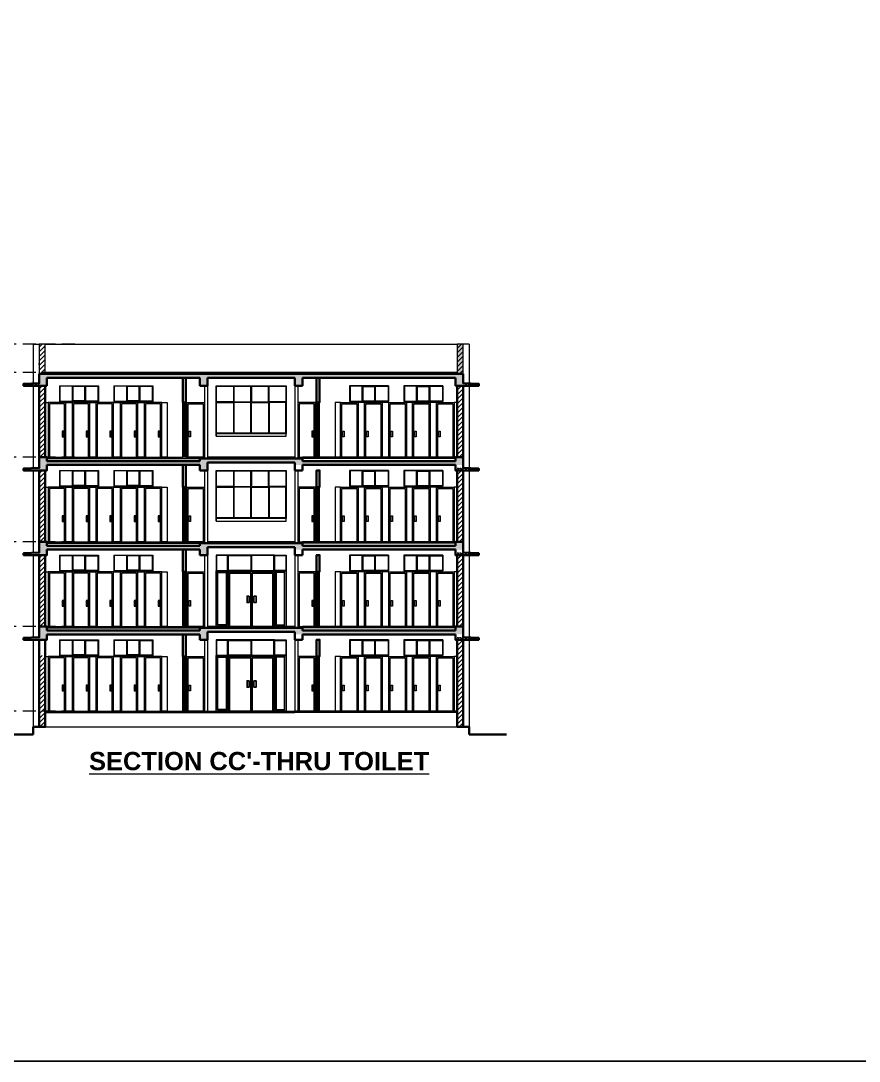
# Model space of a CAD drawing. Header units: millimetres. Extents: x 3614 to 12428, y -844 to 6844.
# Drawn here: x 5656.22 to 5688.39, y -606.44 to -566.51 of the extents above; entities that cross this region are included whole.
import ezdxf

# ---------------------------------------------------------------- set-up
doc = ezdxf.new("R2010")
doc.units = ezdxf.units.MM
doc.header["$LTSCALE"] = 40
doc.header["$MEASUREMENT"] = 0
for name, pattern in [('DASHDOT', [1, 0.5, -0.25, 0, -0.25]), ('DASHED', [0.75, 0.5, -0.25]), ('DASHED2', [0.375, 0.25, -0.125])]:
    doc.linetypes.add(name, pattern=pattern)
for name, color, linetype, lineweight in [('Beam', 254, 'CONTINUOUS', 25), ('CLL LEV.', 15, 'CONTINUOUS', 18), ('Column Hatch', 253, 'CONTINUOUS', 13), ('CUBICAL TOILET', 160, 'CONTINUOUS', 15), ('Door', 54, 'CONTINUOUS', 18), ('E6', 254, 'CONTINUOUS', 15), ('Fixture', 44, 'CONTINUOUS', 15), ('FLOOR FINISH', 10, 'CONTINUOUS', 15), ('GRID', 134, 'DASHDOT', 13), ('Hatch', 42, 'CONTINUOUS', 15), ('TEXT', 7, 'CONTINUOUS', 20), ('Ventilator', 6, 'DASHED', 18), ('Wall', 7, 'CONTINUOUS', 30), ('Window', 150, 'CONTINUOUS', 15), ('Window-Wall', 7, 'CONTINUOUS', 18)]:
    doc.layers.add(name, color=color, linetype=linetype, lineweight=lineweight)
doc.styles.add('DIM', font='arial.ttf')
pattern_1 = [(50, (0, -1.05), (0.1434520365, -0.012550427), [0.015, -0.165]), (355, (0, -1.05), (-0.0277502667, 0.1504384267), [0.012, -0.132]), (100.4514445, (0.01195, -1.05105), (0.1157017693, 0.1378879982), [0.0127480384, -0.1402284224]), (46.1842, (0, -1.01), (0.213448266, -0.033103856), [0.0225, -0.2475]), (96.6356355, (0.01779, -1.01276), (0.186932389, 0.19482372), [0.019122068, -0.210342752]), (351.184164, (0, -1.01), (0.186932389, 0.19482372), [0.018, -0.198]), (21, (0.02, -1.02), (0.1193814104, -0.0805237781), [0.015, -0.165]), (326, (0.02, -1.02), (0.0486630664, 0.145030009), [0.012, -0.132]), (71.4514447, (0.02995, -1.02671), (0.1680444753, 0.0645062306), [0.012748038, -0.1402284224]), (37.5, (0, -1.05), (0.00243197106, 0.06657877077), [0, -0.1304, 0, -0.134, 0, -0.1325]), (7.5, (0, -1.05), (0.0526139075, 0.0788823424), [0, -0.0764, 0, -0.1274, 0, -0.0505]), (327.5, (-0.0446, -1.05), (0.10676448723, -0.00451097435), [0, -0.05, 0, -0.156, 0, -0.207]), (317.5, (-0.0646, -1.05), (0.1166372339, 0.0200209965), [0, -0.065, 0, -0.1036, 0, -0.147])]

# ---------------------------------------------------------------- blocks, each defined once
blk = doc.blocks.new('DOOR TOILET ELEV')
at = {"layer": 'Door', "linetype": 'Continuous', "ltscale": 0.05}
for points in [[(6019.603, -473.775), (6019.603, -471.675), (6018.921, -471.675), (6018.921, -473.775), (6019.603, -473.775)], [(6019.553, -473.775), (6019.553, -471.725), (6018.971, -471.725), (6018.971, -473.775)]]:
    blk.add_lwpolyline(points, dxfattribs=at)
blk.add_lwpolyline([(6019.512, -472.771), (6019.462, -472.771), (6019.462, -472.994), (6019.512, -472.994)], close=True, dxfattribs=at)
blk = doc.blocks.new('WINDOW NEWW')
at = {"layer": 'CLL LEV.', "ltscale": 0.05}
blk.add_line((6320.474, -387.041), (6320.474, -386.941), dxfattribs=at)
at = {"layer": 'CLL LEV.', "linetype": 'Continuous', "ltscale": 0.05}
blk.add_lwpolyline([(6323.169, -386.941), (6320.474, -386.941), (6320.474, -387.041), (6323.169, -387.041)], close=True, dxfattribs=at)
at = {"layer": 'Window'}
for points in [[(6320.474, -385.101), (6323.169, -385.101), (6323.169, -386.941), (6320.474, -386.941)], [(6320.494, -385.121), (6323.149, -385.121), (6323.149, -386.921), (6320.494, -386.921)]]:
    blk.add_lwpolyline(points, close=True, dxfattribs=at)
at = {"layer": 'Window', "ltscale": 0.05}
for points in [[(6321.138, -385.721), (6320.494, -385.721), (6320.494, -385.121), (6321.138, -385.121)], [(6321.158, -385.721), (6321.812, -385.721), (6321.812, -385.121), (6321.158, -385.121)], [(6321.832, -385.721), (6322.486, -385.721), (6322.486, -385.121), (6321.832, -385.121)], [(6323.149, -385.721), (6322.506, -385.721), (6322.506, -385.121), (6323.149, -385.121)], [(6321.138, -386.921), (6320.494, -386.921), (6320.494, -385.741), (6321.138, -385.741)], [(6321.158, -386.921), (6321.812, -386.921), (6321.812, -385.741), (6321.158, -385.741)], [(6322.486, -386.921), (6321.832, -386.921), (6321.832, -385.741), (6322.486, -385.741)], [(6322.506, -386.921), (6323.149, -386.921), (6323.149, -385.741), (6322.506, -385.741)]]:
    blk.add_lwpolyline(points, close=True, dxfattribs=at)
blk = doc.blocks.new('FFVF')
at = {"layer": 'Ventilator'}
for p, q in [((5485.841, -590.27), (5485.841, -590.875)), ((5485.841, -590.27), (5487.32, -590.27)), ((5485.844, -590.27), (5487.341, -590.27)), ((5486.337, -590.855), (5486.337, -590.29)), ((5486.351, -590.279), (5486.839, -590.279)), ((5486.351, -590.863), (5486.351, -590.279)), ((5486.819, -590.3), (5486.371, -590.3)), ((5486.371, -590.843), (5486.371, -590.3)), ((5486.819, -590.843), (5486.819, -590.3)), ((5486.839, -590.863), (5486.839, -590.279)), ((5487.341, -590.27), (5487.341, -590.875)), ((5487.341, -590.875), (5485.844, -590.875)), ((5486.839, -590.863), (5486.351, -590.863)), ((5486.819, -590.843), (5486.371, -590.843))]:
    blk.add_line(p, q, dxfattribs=at)
for points in [[(5486.337, -590.29), (5485.861, -590.29), (5485.861, -590.855), (5486.337, -590.855)], [(5486.853, -590.29), (5487.318, -590.29), (5487.318, -590.855), (5486.853, -590.855)]]:
    blk.add_lwpolyline(points, close=True, dxfattribs=at)

msp = doc.modelspace()

# ---------------------------------------------------------------- hatches: boundary and pattern name
at = {"layer": 'Column Hatch', "ltscale": 0.05}
h = msp.add_hatch(dxfattribs=at)
h.set_pattern_fill('ANSI31', color=256)
h.set_pattern_definition([(45, (0, -1.05), (-0.0883883476, 0.0883883476), [])])
h.paths.add_polyline_path([(5656.9267, -580.0598), (5657.1567, -580.0598), (5657.1567, -578.9198), (5656.9267, -578.9198)])
h.paths.add_polyline_path([(5672.9665, -580.0598), (5673.1965, -580.0598), (5673.1965, -578.9198), (5672.9665, -578.9198)])
h = msp.add_hatch(dxfattribs=at)
h.set_pattern_fill('ANSI31', color=256)
h.set_pattern_definition([(45, (0, -2.65), (-0.0883883476, 0.0883883476), [])])
h.paths.add_polyline_path([(5656.9267, -583.2598), (5657.1567, -583.2598), (5657.1567, -580.5198), (5656.9267, -580.5198)])
h.paths.add_polyline_path([(5672.9665, -583.2598), (5673.1965, -583.2598), (5673.1965, -580.5198), (5672.9665, -580.5198)])
h = msp.add_hatch(dxfattribs=at)
h.set_pattern_fill('ANSI31', color=256)
h.set_pattern_definition([(45, (-3e-12, -5.9), (-0.0883883476, 0.0883883476), [])])
h.paths.add_polyline_path([(5656.9267, -586.5098), (5657.1567, -586.5098), (5657.1567, -583.7698), (5656.9267, -583.7698)])
h.paths.add_polyline_path([(5672.9665, -586.5098), (5673.1965, -586.5098), (5673.1965, -583.7698), (5672.9665, -583.7698)])
h = msp.add_hatch(dxfattribs=at)
h.set_pattern_fill('ANSI31', color=256)
h.set_pattern_definition([(45, (-9e-13, -9.15), (-0.0883883476, 0.0883883476), [])])
h.paths.add_polyline_path([(5656.9267, -589.7598), (5657.1567, -589.7598), (5657.1567, -587.0198), (5656.9267, -587.0198)])
h.paths.add_polyline_path([(5672.9665, -589.7598), (5673.1965, -589.7598), (5673.1965, -587.0198), (5672.9665, -587.0198)])
h = msp.add_hatch(dxfattribs=at)
h.set_pattern_fill('ANSI31', color=256)
h.set_pattern_definition([(45, (0, -13), (-0.0883883476, 0.0883883476), [])])
h.paths.add_polyline_path([(5656.9267, -593.6098), (5657.1567, -593.6098), (5657.1567, -590.8698), (5656.9267, -590.8698)])
h.paths.add_polyline_path([(5672.9665, -593.6098), (5673.1965, -593.6098), (5673.1965, -590.2698), (5672.9665, -590.2698)])
at = {"layer": 'Hatch', "ltscale": 0.05}
h = msp.add_hatch(dxfattribs=at)
h.set_pattern_fill('AR-CONC', color=256, scale=0.02)
h.set_pattern_definition([(50, (-361.64997, -120.63462), (0.1434520365, -0.012550427), [0.015, -0.165]), (355, (-361.64997, -120.63462), (-0.0277502667, 0.1504384267), [0.012, -0.132]), (100.4514445, (-361.63801, -120.63566), (0.1157017693, 0.1378879982), [0.0127480384, -0.1402284224]), (46.1842, (-361.64997, -120.59462), (0.213448266, -0.033103856), [0.0225, -0.2475]), (96.6356355, (-361.63218, -120.59737), (0.186932389, 0.19482372), [0.0191220684, -0.210342752]), (351.184164, (-361.64997, -120.59462), (0.186932389, 0.19482372), [0.018, -0.198]), (21, (-361.62997, -120.60462), (0.1193814104, -0.0805237781), [0.015, -0.165]), (326, (-361.62997, -120.60462), (0.0486630664, 0.145030009), [0.012, -0.132]), (71.4514447, (-361.62002, -120.61133), (0.1680444753, 0.0645062306), [0.012748038, -0.1402284224]), (37.5, (-361.649966, -120.634616), (0.00243197106, 0.06657877077), [0, -0.1304, 0, -0.134, 0, -0.1325]), (7.5, (-361.649966, -120.634616), (0.0526139075, 0.0788823424), [0, -0.0764, 0, -0.1274, 0, -0.0505]), (327.5, (-361.694566, -120.634616), (0.10676448723, -0.00451097435), [0, -0.05, 0, -0.156, 0, -0.207]), (317.5, (-361.71457, -120.63462), (0.1166372339, 0.0200209965), [0, -0.065, 0, -0.1036, 0, -0.147])])
h.paths.add_polyline_path([(5672.9665, -580.0598), (5673.1965, -580.0598), (5673.1965, -578.9198), (5672.9665, -578.9198)])
edge = h.paths.add_edge_path()
edge.add_line((5656.9267, -580.5198), (5657.2267, -580.5198))
edge.add_line((5657.2267, -580.2098), (5657.2267, -580.5198))
edge.add_line((5663.0867, -580.2098), (5657.2267, -580.2098))
edge.add_line((5663.0867, -580.5198), (5663.0867, -580.2098))
edge.add_line((5663.0867, -580.5198), (5663.3867, -580.5198))
edge.add_line((5663.3867, -580.5198), (5663.3867, -580.2098))
edge.add_line((5666.7365, -580.2098), (5663.3867, -580.2098))
edge.add_line((5666.7365, -580.5198), (5666.7365, -580.2098))
edge.add_line((5667.0365, -580.5198), (5666.7365, -580.5198))
edge.add_line((5667.0365, -580.5198), (5667.0365, -580.2098))
edge.add_line((5667.0365, -580.2098), (5672.8965, -580.2098))
edge.add_line((5672.8965, -580.2098), (5672.8965, -580.5198))
edge.add_line((5673.1965, -580.5198), (5672.8965, -580.5198))
edge.add_line((5673.1965, -580.0598), (5673.1965, -580.5198))
edge.add_line((5666.7365, -580.0598), (5673.1965, -580.0598))
edge.add_line((5666.7365, -580.0598), (5663.3867, -580.0598))
edge.add_line((5663.3867, -580.0598), (5656.9267, -580.0598))
edge.add_line((5656.9267, -580.0598), (5656.9288, -580.4197))
h = msp.add_hatch(dxfattribs=at)
h.set_pattern_fill('AR-CONC', color=256, scale=0.02)
h.set_pattern_definition(pattern_1)
h.paths.add_polyline_path([(5656.3268, -580.5198), (5656.9267, -580.5198), (5656.9277, -580.4197), (5656.3288, -580.4447)])
h = msp.add_hatch(dxfattribs=at)
h.set_pattern_fill('AR-CONC', color=256, scale=0.02)
h.set_pattern_definition(pattern_1)
h.paths.add_polyline_path([(5673.7965, -580.5198), (5673.1965, -580.5198), (5673.1955, -580.4197), (5673.7944, -580.4447)])
h = msp.add_hatch(dxfattribs=at)
h.set_pattern_fill('AR-CONC', color=256, scale=0.02)
h.set_pattern_definition([(50, (4e-12, 6.15), (0.1434520365, -0.012550427), [0.015, -0.165]), (355, (4e-12, 6.15), (-0.0277502667, 0.1504384267), [0.012, -0.132]), (100.4514445, (0.01195, 6.14895), (0.1157017693, 0.1378879982), [0.0127480384, -0.1402284224]), (46.1842, (4e-12, 6.19), (0.213448266, -0.033103856), [0.0225, -0.2475]), (96.6356355, (0.01779, 6.18724), (0.186932389, 0.19482372), [0.019122068, -0.210342752]), (351.184164, (4e-12, 6.19), (0.186932389, 0.19482372), [0.018, -0.198]), (21, (0.02, 6.18), (0.1193814104, -0.0805237781), [0.015, -0.165]), (326, (0.02, 6.18), (0.0486630664, 0.145030009), [0.012, -0.132]), (71.4514447, (0.02995, 6.17329), (0.1680444753, 0.0645062306), [0.012748038, -0.1402284224]), (37.5, (4e-12, 6.15), (0.00243197106, 0.06657877077), [0, -0.1304, 0, -0.134, 0, -0.1325]), (7.5, (4e-12, 6.15), (0.0526139075, 0.0788823424), [0, -0.0764, 0, -0.1274, 0, -0.0505]), (327.5, (-0.0446, 6.15), (0.10676448723, -0.00451097435), [0, -0.05, 0, -0.156, 0, -0.207]), (317.5, (-0.0646, 6.15), (0.1166372339, 0.0200209965), [0, -0.065, 0, -0.1036, 0, -0.147])])
h.paths.add_polyline_path([(5656.9267, -583.2598), (5656.9267, -583.6698), (5656.3268, -583.6948), (5656.3268, -583.7698), (5657.2267, -583.7698), (5657.2267, -583.5596), (5663.0867, -583.5596), (5663.0867, -583.7698), (5663.3867, -583.7698), (5663.3867, -583.4598), (5666.7365, -583.4598), (5666.7365, -583.5596), (5673.1965, -583.5596), (5673.1965, -583.2598), (5672.8965, -583.2598), (5672.8965, -583.4096), (5667.0365, -583.4096), (5667.0365, -583.3098), (5663.0867, -583.3098), (5663.0867, -583.4096), (5657.2267, -583.4096), (5657.2267, -583.2598)])
h = msp.add_hatch(dxfattribs=at)
h.set_pattern_fill('AR-CONC', color=256, scale=0.02)
h.set_pattern_definition([(50, (-8e-12, -4.3), (0.1434520365, -0.012550427), [0.015, -0.165]), (355, (-8e-12, -4.3), (-0.0277502667, 0.1504384267), [0.012, -0.132]), (100.4514445, (0.01195, -4.30105), (0.1157017693, 0.1378879982), [0.0127480384, -0.1402284224]), (46.1842, (-8e-12, -4.26), (0.213448266, -0.033103856), [0.0225, -0.2475]), (96.6356355, (0.01779, -4.26276), (0.186932389, 0.19482372), [0.019122068, -0.210342752]), (351.184164, (-8e-12, -4.26), (0.186932389, 0.19482372), [0.018, -0.198]), (21, (0.02, -4.27), (0.1193814104, -0.0805237781), [0.015, -0.165]), (326, (0.02, -4.27), (0.0486630664, 0.145030009), [0.012, -0.132]), (71.4514447, (0.02995, -4.27671), (0.1680444753, 0.0645062306), [0.012748038, -0.1402284224]), (37.5, (-8e-12, -4.3), (0.00243197106, 0.06657877077), [0, -0.1304, 0, -0.134, 0, -0.1325]), (7.5, (-8e-12, -4.3), (0.0526139075, 0.0788823424), [0, -0.0764, 0, -0.1274, 0, -0.0505]), (327.5, (-0.0446, -4.3), (0.10676448723, -0.00451097435), [0, -0.05, 0, -0.156, 0, -0.207]), (317.5, (-0.0646, -4.3), (0.1166372339, 0.0200209965), [0, -0.065, 0, -0.1036, 0, -0.147])])
h.paths.add_polyline_path([(5673.7965, -583.7698), (5672.897, -583.7698), (5672.896, -583.6697), (5673.7944, -583.6947)])
h = msp.add_hatch(dxfattribs=at)
h.set_pattern_fill('AR-CONC', color=256, scale=0.02)
h.set_pattern_definition([(50, (-9e-13, 2.9), (0.1434520365, -0.012550427), [0.015, -0.165]), (355, (-9e-13, 2.9), (-0.0277502667, 0.1504384267), [0.012, -0.132]), (100.4514445, (0.01195, 2.89895), (0.1157017693, 0.1378879982), [0.0127480384, -0.1402284224]), (46.1842, (-9e-13, 2.94), (0.213448266, -0.033103856), [0.0225, -0.2475]), (96.6356355, (0.01779, 2.93724), (0.186932389, 0.19482372), [0.019122068, -0.210342752]), (351.184164, (-9e-13, 2.94), (0.186932389, 0.19482372), [0.018, -0.198]), (21, (0.02, 2.93), (0.1193814104, -0.0805237781), [0.015, -0.165]), (326, (0.02, 2.93), (0.0486630664, 0.145030009), [0.012, -0.132]), (71.4514447, (0.02995, 2.92329), (0.1680444753, 0.0645062306), [0.012748038, -0.1402284224]), (37.5, (-9e-13, 2.9), (0.00243197106, 0.06657877077), [0, -0.1304, 0, -0.134, 0, -0.1325]), (7.5, (-9e-13, 2.9), (0.0526139075, 0.0788823424), [0, -0.0764, 0, -0.1274, 0, -0.0505]), (327.5, (-0.0446, 2.9), (0.10676448723, -0.00451097435), [0, -0.05, 0, -0.156, 0, -0.207]), (317.5, (-0.0646, 2.9), (0.1166372339, 0.0200209965), [0, -0.065, 0, -0.1036, 0, -0.147])])
h.paths.add_polyline_path([(5656.9267, -586.5098), (5656.9267, -586.9188), (5656.3268, -586.9448), (5656.3268, -587.0198), (5657.2267, -587.0198), (5657.2267, -586.8096), (5663.0867, -586.8096), (5663.0867, -587.0198), (5663.3867, -587.0198), (5663.3867, -586.7098), (5666.7365, -586.7098), (5666.7365, -586.8096), (5673.1965, -586.8096), (5673.1965, -586.5098), (5672.8965, -586.5098), (5672.8965, -586.6596), (5667.0365, -586.6596), (5667.0365, -586.5598), (5663.0867, -586.5598), (5663.0867, -586.6596), (5657.2267, -586.6596), (5657.2267, -586.5098)])
h = msp.add_hatch(dxfattribs=at)
h.set_pattern_fill('AR-CONC', color=256, scale=0.02)
h.set_pattern_definition([(50, (-4e-12, -7.55), (0.1434520365, -0.012550427), [0.015, -0.165]), (355, (-4e-12, -7.55), (-0.0277502667, 0.1504384267), [0.012, -0.132]), (100.4514445, (0.01195, -7.55105), (0.1157017693, 0.1378879982), [0.0127480384, -0.1402284224]), (46.1842, (-4e-12, -7.51), (0.213448266, -0.033103856), [0.0225, -0.2475]), (96.6356355, (0.01779, -7.51276), (0.186932389, 0.19482372), [0.019122068, -0.210342752]), (351.184164, (-4e-12, -7.51), (0.186932389, 0.19482372), [0.018, -0.198]), (21, (0.02, -7.52), (0.1193814104, -0.0805237781), [0.015, -0.165]), (326, (0.02, -7.52), (0.0486630664, 0.145030009), [0.012, -0.132]), (71.4514447, (0.02995, -7.52671), (0.1680444753, 0.0645062306), [0.012748038, -0.1402284224]), (37.5, (-4e-12, -7.55), (0.00243197106, 0.06657877077), [0, -0.1304, 0, -0.134, 0, -0.1325]), (7.5, (-4e-12, -7.55), (0.0526139075, 0.0788823424), [0, -0.0764, 0, -0.1274, 0, -0.0505]), (327.5, (-0.0446, -7.55), (0.10676448723, -0.00451097435), [0, -0.05, 0, -0.156, 0, -0.207]), (317.5, (-0.0646, -7.55), (0.1166372339, 0.0200209965), [0, -0.065, 0, -0.1036, 0, -0.147])])
h.paths.add_polyline_path([(5673.7965, -587.0198), (5672.897, -587.0198), (5672.896, -586.9197), (5673.7944, -586.9447)])
h = msp.add_hatch(dxfattribs=at)
h.set_pattern_fill('AR-CONC', color=256, scale=0.02)
h.set_pattern_definition([(50, (0, -0.35), (0.1434520365, -0.012550427), [0.015, -0.165]), (355, (0, -0.35), (-0.0277502667, 0.1504384267), [0.012, -0.132]), (100.4514445, (0.01195, -0.35105), (0.1157017693, 0.1378879982), [0.0127480384, -0.1402284224]), (46.1842, (0, -0.31), (0.213448266, -0.033103856), [0.0225, -0.2475]), (96.6356355, (0.01779, -0.31276), (0.186932389, 0.19482372), [0.019122068, -0.210342752]), (351.184164, (0, -0.31), (0.186932389, 0.19482372), [0.018, -0.198]), (21, (0.02, -0.32), (0.1193814104, -0.0805237781), [0.015, -0.165]), (326, (0.02, -0.32), (0.0486630664, 0.145030009), [0.012, -0.132]), (71.4514447, (0.02995, -0.32671), (0.1680444753, 0.0645062306), [0.012748038, -0.1402284224]), (37.5, (0, -0.35), (0.00243197106, 0.06657877077), [0, -0.1304, 0, -0.134, 0, -0.1325]), (7.5, (0, -0.35), (0.0526139075, 0.0788823424), [0, -0.0764, 0, -0.1274, 0, -0.0505]), (327.5, (-0.0446, -0.35), (0.10676448723, -0.00451097435), [0, -0.05, 0, -0.156, 0, -0.207]), (317.5, (-0.0646, -0.35), (0.1166372339, 0.0200209965), [0, -0.065, 0, -0.1036, 0, -0.147])])
h.paths.add_polyline_path([(5656.9267, -589.7598), (5656.9267, -590.1688), (5656.3268, -590.1948), (5656.3268, -590.2698), (5657.2267, -590.2698), (5657.2267, -590.0596), (5663.0867, -590.0596), (5663.0867, -590.2698), (5663.3867, -590.2698), (5663.3867, -589.9598), (5666.7365, -589.9598), (5666.7365, -590.0596), (5673.1965, -590.0596), (5673.1965, -589.7598), (5672.8965, -589.7598), (5672.8965, -589.9096), (5667.0365, -589.9096), (5667.0365, -589.8098), (5663.0867, -589.8098), (5663.0867, -589.9096), (5657.2267, -589.9096), (5657.2267, -589.7598)])
h = msp.add_hatch(dxfattribs=at)
h.set_pattern_fill('AR-CONC', color=256, scale=0.02)
h.set_pattern_definition([(50, (-5e-12, -10.8), (0.1434520365, -0.012550427), [0.015, -0.165]), (355, (-5e-12, -10.8), (-0.0277502667, 0.1504384267), [0.012, -0.132]), (100.4514445, (0.01195, -10.80105), (0.1157017693, 0.1378879982), [0.0127480384, -0.1402284224]), (46.1842, (-5e-12, -10.76), (0.213448266, -0.033103856), [0.0225, -0.2475]), (96.6356355, (0.01779, -10.76276), (0.186932389, 0.19482372), [0.019122068, -0.210342752]), (351.184164, (-5e-12, -10.76), (0.186932389, 0.19482372), [0.018, -0.198]), (21, (0.02, -10.77), (0.1193814104, -0.0805237781), [0.015, -0.165]), (326, (0.02, -10.77), (0.0486630664, 0.145030009), [0.012, -0.132]), (71.4514447, (0.02995, -10.77671), (0.1680444753, 0.0645062306), [0.012748038, -0.1402284224]), (37.5, (-5e-12, -10.8), (0.00243197106, 0.06657877077), [0, -0.1304, 0, -0.134, 0, -0.1325]), (7.5, (-5e-12, -10.8), (0.0526139075, 0.0788823424), [0, -0.0764, 0, -0.1274, 0, -0.0505]), (327.5, (-0.0446, -10.8), (0.10676448723, -0.00451097435), [0, -0.05, 0, -0.156, 0, -0.207]), (317.5, (-0.0646, -10.8), (0.1166372339, 0.0200209965), [0, -0.065, 0, -0.1036, 0, -0.147])])
h.paths.add_polyline_path([(5673.7965, -590.2698), (5672.897, -590.2698), (5672.896, -590.1697), (5673.7944, -590.1947)])

# ---------------------------------------------------------------- linework, layer by layer
at = {"layer": 'Beam', "ltscale": 0.05}
msp.add_lwpolyline([(5438.4239, -487.786), (5799.6085, -487.786), (5799.6085, -606.4426), (5438.4239, -606.4426)], close=True, dxfattribs=at)
at = {"layer": 'Column Hatch', "ltscale": 0.05}
for points in [[(5656.9267, -580.0598), (5657.1567, -580.0598), (5657.1567, -578.9198), (5656.9267, -578.9198)], [(5672.9665, -580.0598), (5673.1965, -580.0598), (5673.1965, -578.9198), (5672.9665, -578.9198)]]:
    msp.add_lwpolyline(points, close=True, dxfattribs=at)
at = {"layer": 'CUBICAL TOILET', "ltscale": 0.05}
for points in [[(5657.2713, -583.2598), (5657.1567, -583.2598), (5657.1567, -581.1598), (5657.2713, -581.1598)], [(5658.1913, -583.2598), (5657.9532, -583.2598), (5657.9532, -581.1598), (5658.1913, -581.1598)], [(5659.0968, -583.2598), (5658.8732, -583.2598), (5658.8732, -581.1598), (5659.0968, -581.1598)], [(5660.0313, -583.2598), (5659.7787, -583.2598), (5659.7787, -581.1598), (5660.0313, -581.1598)], [(5660.9513, -583.2598), (5660.7132, -583.2598), (5660.7132, -581.1598), (5660.9513, -581.1598)], [(5661.837, -583.2598), (5661.6332, -583.2598), (5661.6332, -581.1598), (5661.837, -581.1598)], [(5668.2862, -583.2598), (5668.4901, -583.2598), (5668.4901, -581.1598), (5668.2862, -581.1598)], [(5669.172, -583.2598), (5669.4101, -583.2598), (5669.4101, -581.1598), (5669.172, -581.1598)], [(5670.092, -583.2598), (5670.3446, -583.2598), (5670.3446, -581.1598), (5670.092, -581.1598)], [(5671.0265, -583.2598), (5671.2501, -583.2598), (5671.2501, -581.1598), (5671.0265, -581.1598)], [(5671.932, -583.2598), (5672.1701, -583.2598), (5672.1701, -581.1598), (5671.932, -581.1598)], [(5672.852, -583.2598), (5672.9665, -583.2598), (5672.9665, -581.1598), (5672.852, -581.1598)], [(5657.2713, -586.5098), (5657.1567, -586.5098), (5657.1567, -584.4098), (5657.2713, -584.4098)], [(5658.1913, -586.5098), (5657.9532, -586.5098), (5657.9532, -584.4098), (5658.1913, -584.4098)], [(5659.0968, -586.5098), (5658.8732, -586.5098), (5658.8732, -584.4098), (5659.0968, -584.4098)], [(5660.0313, -586.5098), (5659.7787, -586.5098), (5659.7787, -584.4098), (5660.0313, -584.4098)], [(5660.9513, -586.5098), (5660.7132, -586.5098), (5660.7132, -584.4098), (5660.9513, -584.4098)], [(5661.837, -586.5098), (5661.6332, -586.5098), (5661.6332, -584.4098), (5661.837, -584.4098)], [(5668.2862, -586.5098), (5668.4901, -586.5098), (5668.4901, -584.4098), (5668.2862, -584.4098)], [(5669.172, -586.5098), (5669.4101, -586.5098), (5669.4101, -584.4098), (5669.172, -584.4098)], [(5670.092, -586.5098), (5670.3446, -586.5098), (5670.3446, -584.4098), (5670.092, -584.4098)], [(5671.0265, -586.5098), (5671.2501, -586.5098), (5671.2501, -584.4098), (5671.0265, -584.4098)], [(5671.932, -586.5098), (5672.1701, -586.5098), (5672.1701, -584.4098), (5671.932, -584.4098)], [(5672.852, -586.5098), (5672.9665, -586.5098), (5672.9665, -584.4098), (5672.852, -584.4098)], [(5657.2713, -589.7598), (5657.1567, -589.7598), (5657.1567, -587.6598), (5657.2713, -587.6598)], [(5658.1913, -589.7598), (5657.9532, -589.7598), (5657.9532, -587.6598), (5658.1913, -587.6598)], [(5659.0968, -589.7598), (5658.8732, -589.7598), (5658.8732, -587.6598), (5659.0968, -587.6598)], [(5660.0313, -589.7598), (5659.7787, -589.7598), (5659.7787, -587.6598), (5660.0313, -587.6598)], [(5660.9513, -589.7598), (5660.7132, -589.7598), (5660.7132, -587.6598), (5660.9513, -587.6598)], [(5661.837, -589.7598), (5661.6332, -589.7598), (5661.6332, -587.6598), (5661.837, -587.6598)], [(5668.2862, -589.7598), (5668.4901, -589.7598), (5668.4901, -587.6598), (5668.2862, -587.6598)], [(5669.172, -589.7598), (5669.4101, -589.7598), (5669.4101, -587.6598), (5669.172, -587.6598)], [(5670.092, -589.7598), (5670.3446, -589.7598), (5670.3446, -587.6598), (5670.092, -587.6598)], [(5671.0265, -589.7598), (5671.2501, -589.7598), (5671.2501, -587.6598), (5671.0265, -587.6598)], [(5671.932, -589.7598), (5672.1701, -589.7598), (5672.1701, -587.6598), (5671.932, -587.6598)], [(5672.852, -589.7598), (5672.9665, -589.7598), (5672.9665, -587.6598), (5672.852, -587.6598)], [(5657.2713, -593.0098), (5657.1567, -593.0098), (5657.1567, -590.9098), (5657.2713, -590.9098)], [(5658.1913, -593.0098), (5657.9532, -593.0098), (5657.9532, -590.9098), (5658.1913, -590.9098)], [(5659.0968, -593.0098), (5658.8732, -593.0098), (5658.8732, -590.9098), (5659.0968, -590.9098)], [(5660.0313, -593.0098), (5659.7787, -593.0098), (5659.7787, -590.9098), (5660.0313, -590.9098)], [(5660.9513, -593.0098), (5660.7132, -593.0098), (5660.7132, -590.9098), (5660.9513, -590.9098)], [(5661.837, -593.0098), (5661.6332, -593.0098), (5661.6332, -590.9098), (5661.837, -590.9098)], [(5668.2862, -593.0098), (5668.4901, -593.0098), (5668.4901, -590.9098), (5668.2862, -590.9098)], [(5669.172, -593.0098), (5669.4101, -593.0098), (5669.4101, -590.9098), (5669.172, -590.9098)], [(5670.092, -593.0098), (5670.3446, -593.0098), (5670.3446, -590.9098), (5670.092, -590.9098)], [(5671.0265, -593.0098), (5671.2501, -593.0098), (5671.2501, -590.9098), (5671.0265, -590.9098)], [(5671.932, -593.0098), (5672.1701, -593.0098), (5672.1701, -590.9098), (5671.932, -590.9098)], [(5672.852, -593.0098), (5672.9665, -593.0098), (5672.9665, -590.9098), (5672.852, -590.9098)]]:
    msp.add_lwpolyline(points, close=True, dxfattribs=at)
at = {"layer": 'Door', "ltscale": 0.05}
for p, q in [((5662.4743, -581.1598), (5662.4743, -583.2598)), ((5662.5143, -581.1598), (5662.5143, -583.2598)), ((5667.609, -581.1598), (5667.609, -583.2598)), ((5667.649, -581.1598), (5667.649, -583.2598)), ((5662.4743, -584.4098), (5662.4743, -586.5098)), ((5662.5143, -584.4098), (5662.5143, -586.5098)), ((5667.609, -584.4098), (5667.609, -586.5098)), ((5667.649, -584.4098), (5667.649, -586.5098)), ((5662.4743, -587.6598), (5662.4743, -589.7598)), ((5662.5143, -587.6598), (5662.5143, -589.7598)), ((5667.609, -587.6598), (5667.609, -589.7598)), ((5667.649, -587.6598), (5667.649, -589.7598)), ((5662.4743, -590.9098), (5662.4743, -593.0098)), ((5662.5143, -590.9098), (5662.5143, -593.0098)), ((5667.609, -590.9098), (5667.609, -593.0098)), ((5667.649, -590.9098), (5667.649, -593.0098))]:
    msp.add_line(p, q, dxfattribs=at)
at = {"layer": 'Door'}
for p, q in [((5664.1747, -589.7598), (5664.1747, -587.6598)), ((5665.9488, -587.6598), (5665.9488, -589.7598)), ((5664.1747, -593.0098), (5664.1747, -590.9098)), ((5665.9488, -590.9098), (5665.9488, -593.0098))]:
    msp.add_line(p, q, dxfattribs=at)
at = {"layer": 'Door', "lineweight": 25}
for p, q in [((5664.2247, -589.7598), (5664.2247, -587.7098)), ((5665.0497, -587.7098), (5664.2247, -587.7098)), ((5665.0497, -587.7098), (5665.0497, -589.7598)), ((5665.0997, -587.7098), (5665.0997, -589.7598)), ((5665.8988, -587.7098), (5665.0997, -587.7098)), ((5665.8988, -587.7098), (5665.8988, -589.7598)), ((5665.9488, -590.9098), (5664.1747, -590.9098)), ((5665.0497, -590.9598), (5664.2247, -590.9598)), ((5664.2247, -593.0098), (5664.2247, -590.9598)), ((5665.0497, -590.9598), (5665.0497, -593.0098)), ((5665.8988, -590.9598), (5665.0997, -590.9598)), ((5665.0997, -590.9598), (5665.0997, -593.0098)), ((5665.8988, -590.9598), (5665.8988, -593.0098))]:
    msp.add_line(p, q, dxfattribs=at)
at = {"layer": 'Door', "linetype": 'Continuous', "lineweight": 25, "ltscale": 0.05}
msp.add_line((5664.1747, -593.0098), (5665.9488, -593.0098), dxfattribs=at)
for points in [[(5664.1747, -587.6598), (5665.9488, -587.6598), (5665.9488, -587.0198), (5664.1747, -587.0198)], [(5664.9813, -588.5936), (5664.9019, -588.5936), (5664.9019, -588.8423), (5664.9813, -588.8423)], [(5665.1682, -588.5936), (5665.2476, -588.5936), (5665.2476, -588.8423), (5665.1682, -588.8423)], [(5664.1747, -590.9098), (5665.9488, -590.9098), (5665.9488, -590.2698), (5664.1747, -590.2698)], [(5664.9813, -591.8436), (5664.9019, -591.8436), (5664.9019, -592.0923), (5664.9813, -592.0923)], [(5665.1682, -591.8436), (5665.2476, -591.8436), (5665.2476, -592.0923), (5665.1682, -592.0923)]]:
    msp.add_lwpolyline(points, close=True, dxfattribs=at)
at = {"layer": 'E6', "ltscale": 0.05}
for p, q in [((5656.6967, -578.9198), (5656.6967, -580.4294)), ((5656.6967, -578.9198), (5656.9267, -578.9198)), ((5673.4265, -578.9198), (5673.1965, -578.9198)), ((5673.4265, -578.9198), (5673.4265, -580.4294)), ((5656.6967, -580.5198), (5656.6967, -583.6794)), ((5663.272, -580.5198), (5663.272, -583.2615)), ((5663.3867, -580.5198), (5663.3867, -583.3098)), ((5666.7365, -580.5198), (5666.7365, -583.3098)), ((5666.8512, -580.5198), (5666.8512, -583.2615)), ((5673.4265, -580.5198), (5673.4265, -583.6794)), ((5656.6967, -583.7698), (5656.6967, -586.9287)), ((5663.272, -583.7698), (5663.272, -586.5098)), ((5663.3867, -583.7698), (5663.3867, -586.5598)), ((5666.7365, -583.7698), (5666.7365, -586.5598)), ((5666.8512, -583.7698), (5666.8512, -586.5098)), ((5673.4265, -583.7698), (5673.4265, -586.9287)), ((5656.6967, -587.0198), (5656.6967, -590.1787)), ((5663.272, -587.0198), (5663.272, -589.7598)), ((5663.3867, -587.0198), (5663.3867, -589.7598)), ((5666.7365, -587.0198), (5666.7365, -589.7598)), ((5666.8512, -587.0198), (5666.8512, -589.7598)), ((5673.4265, -587.0198), (5673.4265, -590.1787)), ((5656.6967, -590.2698), (5656.6967, -593.6098)), ((5663.272, -590.2698), (5663.272, -593.0098)), ((5663.3867, -590.2698), (5663.3867, -593.0098)), ((5666.7365, -590.2698), (5666.7365, -593.0098)), ((5666.8512, -590.2698), (5666.8512, -593.0098)), ((5673.4265, -590.2698), (5673.4268, -593.6098)), ((5657.1567, -593.6098), (5672.9665, -593.6098))]:
    msp.add_line(p, q, dxfattribs=at)
at = {"layer": 'E6', "color": 160, "lineweight": 30, "ltscale": 0.05}
for p, q in [((5663.3867, -580.0598), (5656.9267, -580.0598)), ((5666.7365, -580.0598), (5663.3867, -580.0598)), ((5666.7365, -580.0598), (5673.1965, -580.0598)), ((5673.1965, -580.0598), (5673.1965, -580.4198)), ((5656.9267, -580.5198), (5657.2267, -580.5198)), ((5663.0867, -580.2098), (5657.2267, -580.2098)), ((5657.2267, -580.2098), (5657.2267, -580.5198)), ((5663.0867, -580.5198), (5663.0867, -580.2098)), ((5663.0867, -580.5198), (5663.3867, -580.5198)), ((5663.3867, -580.5198), (5663.3867, -580.2098)), ((5666.7365, -580.2098), (5663.3867, -580.2098)), ((5666.7365, -580.5198), (5666.7365, -580.2098)), ((5667.0365, -580.5198), (5666.7365, -580.5198)), ((5667.0365, -580.5198), (5667.0365, -580.2098)), ((5667.0365, -580.2098), (5672.8965, -580.2098)), ((5672.8965, -580.2098), (5672.8965, -580.5198)), ((5673.1965, -580.5198), (5672.8965, -580.5198)), ((5656.9267, -583.2598), (5657.2267, -583.2598)), ((5657.2267, -583.4096), (5657.2267, -583.2598)), ((5663.0867, -583.3098), (5663.0867, -583.4096)), ((5663.0867, -583.3098), (5663.0867, -583.4096)), ((5667.0365, -583.3098), (5663.0867, -583.3098)), ((5667.0365, -583.3098), (5667.0365, -583.4096)), ((5672.8965, -583.4096), (5672.8965, -583.2598)), ((5672.8965, -583.2598), (5673.1965, -583.2598)), ((5657.2267, -583.4096), (5663.0867, -583.4096)), ((5657.2267, -583.4096), (5663.0867, -583.4096)), ((5657.2267, -583.5596), (5663.0867, -583.5596)), ((5657.2267, -583.5596), (5663.0867, -583.5596)), ((5663.0867, -583.5596), (5663.0867, -583.7698)), ((5663.0867, -583.5596), (5663.0867, -583.7698)), ((5663.3867, -583.7698), (5663.0867, -583.7698)), ((5666.7365, -583.4598), (5663.3867, -583.4598)), ((5663.3867, -583.4598), (5663.3867, -583.7698)), ((5663.3867, -583.4598), (5663.3867, -583.7698)), ((5666.7365, -583.4598), (5663.3867, -583.4598)), ((5666.7365, -583.4598), (5666.7365, -583.7698)), ((5666.7365, -583.7698), (5667.0365, -583.7698)), ((5672.8965, -583.4096), (5667.0365, -583.4096)), ((5672.8965, -583.5596), (5667.0365, -583.5596)), ((5667.0365, -583.5596), (5667.0365, -583.7698)), ((5656.9267, -586.5098), (5657.2267, -586.5098)), ((5657.2267, -586.6596), (5657.2267, -586.5098)), ((5663.0867, -586.5598), (5663.0867, -586.6596)), ((5667.0365, -586.5598), (5663.0867, -586.5598)), ((5667.0365, -586.5598), (5667.0365, -586.6596)), ((5673.1965, -586.5098), (5672.8965, -586.5098)), ((5672.8965, -586.6596), (5672.8965, -586.5098)), ((5673.1965, -586.5098), (5672.8965, -586.5098)), ((5657.2267, -586.6596), (5663.0867, -586.6596)), ((5657.2267, -586.8096), (5663.0867, -586.8096)), ((5663.0867, -586.8096), (5663.0867, -587.0198)), ((5663.3867, -586.7098), (5663.3867, -587.0198)), ((5666.7365, -586.7098), (5663.3867, -586.7098)), ((5666.7365, -586.7098), (5666.7365, -587.0198)), ((5672.8965, -586.6596), (5667.0365, -586.6596)), ((5672.8965, -586.8096), (5667.0365, -586.8096)), ((5667.0365, -586.8096), (5667.0365, -587.0198)), ((5663.3867, -587.0198), (5663.0867, -587.0198)), ((5666.7365, -587.0198), (5667.0365, -587.0198)), ((5656.9267, -589.7598), (5657.2267, -589.7598)), ((5657.2267, -589.9096), (5657.2267, -589.7598)), ((5672.8965, -589.9096), (5672.8965, -589.7598)), ((5673.1965, -589.7598), (5672.8965, -589.7598)), ((5657.2267, -589.9096), (5663.0867, -589.9096)), ((5657.2267, -590.0596), (5663.0867, -590.0596)), ((5663.0867, -589.8098), (5663.0867, -589.9096)), ((5667.0365, -589.8098), (5663.0867, -589.8098)), ((5663.0867, -590.0596), (5663.0867, -590.2698)), ((5666.7365, -589.9598), (5663.3867, -589.9598)), ((5663.3867, -589.9598), (5663.3867, -590.2698)), ((5666.7365, -589.9598), (5666.7365, -590.2698)), ((5667.0365, -589.8098), (5667.0365, -589.9096)), ((5672.8965, -589.9096), (5667.0365, -589.9096)), ((5672.8965, -590.0596), (5667.0365, -590.0596)), ((5667.0365, -590.0596), (5667.0365, -590.2698)), ((5663.3867, -590.2698), (5663.0867, -590.2698)), ((5666.7365, -590.2698), (5667.0365, -590.2698))]:
    msp.add_line(p, q, dxfattribs=at)
for points in [[(5656.9267, -580.0598), (5656.9267, -580.4198), (5656.3268, -580.4448), (5656.3268, -580.5198), (5656.9267, -580.5198)], [(5673.1965, -580.0598), (5673.1965, -580.4198), (5673.7965, -580.4448), (5673.7965, -580.5198), (5673.1965, -580.5198)], [(5656.9267, -583.2598), (5656.9267, -583.6698), (5656.3268, -583.6948), (5656.3268, -583.7698), (5657.2267, -583.7698), (5657.2267, -583.5596)], [(5673.1965, -583.2598), (5673.1965, -583.6698), (5673.7965, -583.6948), (5673.7965, -583.7698), (5672.8965, -583.7698), (5672.8965, -583.5596)], [(5656.9267, -586.5098), (5656.9267, -586.9188), (5656.3268, -586.9448), (5656.3268, -587.0198), (5657.2267, -587.0198), (5657.2267, -586.8096)], [(5673.1965, -586.5098), (5673.1965, -586.9188), (5673.7965, -586.9448), (5673.7965, -587.0198), (5672.8965, -587.0198), (5672.8965, -586.8096)], [(5656.9267, -589.7598), (5656.9267, -590.1688), (5656.3268, -590.1948), (5656.3268, -590.2698), (5657.2267, -590.2698), (5657.2267, -590.0596)], [(5673.1965, -589.7598), (5673.1965, -590.1688), (5673.7965, -590.1948), (5673.7965, -590.2698), (5672.8965, -590.2698), (5672.8965, -590.0596)]]:
    msp.add_lwpolyline(points, dxfattribs=at)
at = {"layer": 'FLOOR FINISH', "ltscale": 0.05}
for p, q in [((5657.1567, -578.9198), (5672.9665, -578.9198)), ((5656.9267, -579.7098), (5656.9267, -579.6598)), ((5673.1965, -579.7098), (5673.1965, -579.6598)), ((5672.9665, -580.0098), (5657.1567, -580.0098)), ((5663.3867, -583.2598), (5666.7365, -583.2598)), ((5666.7365, -583.2598), (5663.3867, -583.2598)), ((5666.7365, -586.5098), (5663.3867, -586.5098)), ((5663.3867, -586.5098), (5666.7365, -586.5098)), ((5666.7365, -586.5098), (5663.3867, -586.5098)), ((5663.3867, -589.7598), (5666.7365, -589.7598)), ((5666.7365, -589.7598), (5663.3867, -589.7598)), ((5657.1567, -593.0098), (5666.7365, -593.0098)), ((5657.1567, -593.0598), (5666.7365, -593.0598)), ((5672.9665, -593.0098), (5666.7365, -593.0098)), ((5672.9665, -593.0598), (5666.7365, -593.0598))]:
    msp.add_line(p, q, dxfattribs=at)
at = {"layer": 'FLOOR FINISH', "color": 1, "ltscale": 0.05}
for p, q in [((5657.2267, -583.2598), (5662.4368, -583.2598)), ((5657.2267, -583.308), (5663.0867, -583.308)), ((5662.557, -583.2598), (5663.0867, -583.2598)), ((5667.5662, -583.2598), (5667.0365, -583.2598)), ((5672.8965, -583.308), (5667.0365, -583.308)), ((5672.8965, -583.308), (5667.0365, -583.308)), ((5672.8965, -583.2598), (5667.6865, -583.2598)), ((5657.2267, -586.5098), (5663.0867, -586.5098)), ((5657.2267, -586.5098), (5663.0867, -586.5098)), ((5657.2267, -586.5598), (5663.0867, -586.5598)), ((5672.8965, -586.5098), (5667.0365, -586.5098)), ((5672.8965, -586.5098), (5667.0365, -586.5098)), ((5672.8965, -586.5598), (5667.0365, -586.5598)), ((5672.8965, -586.5598), (5667.0365, -586.5598)), ((5657.2267, -589.7598), (5663.0867, -589.7598)), ((5672.8965, -589.7598), (5667.0365, -589.7598)), ((5657.2267, -589.8098), (5663.0867, -589.8098)), ((5672.8965, -589.8098), (5667.0365, -589.8098))]:
    msp.add_line(p, q, dxfattribs=at)
at = {"layer": 'GRID', "linetype": 'DASHED2', "ltscale": 0.05}
for p, q in [((5658.2967, -578.9198), (5648.5001, -578.9198)), ((5658.2967, -580.0098), (5648.5001, -580.0098)), ((5658.2967, -583.2598), (5648.5001, -583.2598)), ((5658.2957, -586.5098), (5648.499, -586.5098)), ((5658.2967, -589.7598), (5648.5001, -589.7598)), ((5658.2967, -593.0098), (5648.5001, -593.0098))]:
    msp.add_line(p, q, dxfattribs=at)
at = {"layer": 'Wall', "ltscale": 0.05}
for p, q in [((5656.6967, -593.6098), (5656.6967, -593.9098)), ((5656.6967, -593.6098), (5657.1567, -593.6098)), ((5672.9665, -593.6098), (5673.4268, -593.6098)), ((5673.4268, -593.6098), (5673.4268, -593.9098)), ((5656.6967, -593.9098), (5655.6399, -593.9098)), ((5673.4268, -593.9098), (5674.8544, -593.9098))]:
    msp.add_line(p, q, dxfattribs=at)
for points in [[(5656.9267, -580.5198), (5657.1567, -580.5198), (5657.1567, -583.2598), (5656.9267, -583.2598)], [(5662.5518, -581.1598), (5662.4368, -581.1598), (5662.4368, -580.2098), (5662.5518, -580.2098)], [(5667.5715, -581.1598), (5667.6865, -581.1598), (5667.6865, -580.2098), (5667.5715, -580.2098)], [(5673.1965, -580.5198), (5672.9665, -580.5198), (5672.9665, -583.2598), (5673.1965, -583.2598)], [(5656.9267, -583.7698), (5657.1567, -583.7698), (5657.1567, -586.5098), (5656.9267, -586.5098)], [(5662.5518, -584.4098), (5662.4368, -584.4098), (5662.4368, -583.5596), (5662.5518, -583.5596)], [(5667.5715, -584.4098), (5667.6865, -584.4098), (5667.6865, -583.7698), (5667.5715, -583.7698)], [(5673.1965, -583.7698), (5672.9665, -583.7698), (5672.9665, -586.5098), (5673.1965, -586.5098)], [(5662.5518, -587.6598), (5662.4368, -587.6598), (5662.4368, -586.8096), (5662.5518, -586.8096)], [(5656.9267, -587.0198), (5657.1567, -587.0198), (5657.1567, -589.7598), (5656.9267, -589.7598)], [(5667.5715, -587.6598), (5667.6865, -587.6598), (5667.6865, -587.0198), (5667.5715, -587.0198)], [(5673.1965, -587.0198), (5672.9665, -587.0198), (5672.9665, -589.7598), (5673.1965, -589.7598)], [(5662.5518, -590.9098), (5662.4368, -590.9098), (5662.4368, -590.0596), (5662.5518, -590.0596)], [(5656.9267, -590.2698), (5657.1567, -590.2698), (5657.1567, -593.6098), (5656.9267, -593.6098)], [(5667.5715, -590.9098), (5667.6865, -590.9098), (5667.6865, -590.2698), (5667.5715, -590.2698)], [(5673.1965, -590.2698), (5672.9665, -590.2698), (5672.9665, -593.6098), (5673.1965, -593.6098)]]:
    msp.add_lwpolyline(points, close=True, dxfattribs=at)
at = {"layer": 'Window', "linetype": 'Continuous', "ltscale": 0.05}
for p, q in [((5663.7643, -587.6598), (5664.1247, -587.6598)), ((5666.3592, -587.6598), (5665.9988, -587.6598)), ((5663.7643, -590.9098), (5664.1247, -590.9098)), ((5666.3592, -590.9098), (5665.9988, -590.9098))]:
    msp.add_line(p, q, dxfattribs=at)
at = {"layer": 'Window', "ltscale": 0.05}
for points in [[(5663.7143, -587.625), (5664.1747, -587.625), (5664.1747, -587.0198), (5663.7143, -587.0198)], [(5663.7343, -587.605), (5664.1547, -587.605), (5664.1547, -587.0398), (5663.7343, -587.0398)], [(5664.1747, -587.625), (5665.9488, -587.625), (5665.9488, -587.0198), (5664.1747, -587.0198)], [(5665.0518, -587.605), (5664.1947, -587.605), (5664.1947, -587.0398), (5665.0518, -587.0398)], [(5665.0718, -587.605), (5665.9288, -587.605), (5665.9288, -587.0398), (5665.0718, -587.0398)], [(5666.4092, -587.625), (5665.9488, -587.625), (5665.9488, -587.0198), (5666.4092, -587.0198)], [(5666.3892, -587.605), (5665.9688, -587.605), (5665.9688, -587.0398), (5666.3892, -587.0398)], [(5663.7143, -590.875), (5664.1747, -590.875), (5664.1747, -590.2698), (5663.7143, -590.2698)], [(5663.7343, -590.855), (5664.1547, -590.855), (5664.1547, -590.2898), (5663.7343, -590.2898)], [(5664.1747, -590.875), (5665.9488, -590.875), (5665.9488, -590.2698), (5664.1747, -590.2698)], [(5665.0518, -590.855), (5664.1947, -590.855), (5664.1947, -590.2898), (5665.0518, -590.2898)], [(5665.0718, -590.855), (5665.9288, -590.855), (5665.9288, -590.2898), (5665.0718, -590.2898)], [(5666.4092, -590.875), (5665.9488, -590.875), (5665.9488, -590.2698), (5666.4092, -590.2698)], [(5666.3892, -590.855), (5665.9688, -590.855), (5665.9688, -590.2898), (5666.3892, -590.2898)]]:
    msp.add_lwpolyline(points, close=True, dxfattribs=at)
at = {"layer": 'Window', "linetype": 'Continuous', "ltscale": 0.05}
for points in [[(5663.7143, -587.625), (5664.1747, -587.625), (5664.1747, -589.7598), (5663.7143, -589.7598)], [(5665.9488, -587.625), (5666.4092, -587.625), (5666.4092, -589.7598), (5665.9488, -589.7598)], [(5663.7143, -590.875), (5664.1747, -590.875), (5664.1747, -593.0098), (5663.7143, -593.0098)], [(5665.9488, -590.875), (5666.4092, -590.875), (5666.4092, -593.0098), (5665.9488, -593.0098)]]:
    msp.add_lwpolyline(points, close=True, dxfattribs=at)
for points in [[(5664.1247, -587.6598), (5664.1247, -589.7098), (5663.7643, -589.7098), (5663.7643, -587.6598)], [(5664.1047, -587.6798), (5664.1047, -589.6898), (5663.7843, -589.6898), (5663.7843, -587.6798), (5664.1047, -587.6798)], [(5665.9988, -587.6598), (5665.9988, -589.7098), (5666.3592, -589.7098), (5666.3592, -587.6598)], [(5666.0188, -587.6798), (5666.0188, -589.6898), (5666.3392, -589.6898), (5666.3392, -587.6798), (5666.0188, -587.6798)], [(5664.1247, -590.9098), (5664.1247, -592.9598), (5663.7643, -592.9598), (5663.7643, -590.9098)], [(5664.1047, -590.9298), (5664.1047, -592.9398), (5663.7843, -592.9398), (5663.7843, -590.9298), (5664.1047, -590.9298)], [(5665.9988, -590.9098), (5665.9988, -592.9598), (5666.3592, -592.9598), (5666.3592, -590.9098)], [(5666.0188, -590.9298), (5666.0188, -592.9398), (5666.3392, -592.9398), (5666.3392, -590.9298), (5666.0188, -590.9298)]]:
    msp.add_lwpolyline(points, dxfattribs=at)
at = {"layer": 'Window-Wall', "ltscale": 0.05}
for points in [[(5662.5518, -583.2598), (5662.4368, -583.2598), (5662.4368, -581.1598), (5662.5518, -581.1598)], [(5667.5715, -583.2598), (5667.6865, -583.2598), (5667.6865, -581.1598), (5667.5715, -581.1598)], [(5662.5518, -586.5098), (5662.4368, -586.5098), (5662.4368, -584.4098), (5662.5518, -584.4098)], [(5667.5715, -586.5098), (5667.6865, -586.5098), (5667.6865, -584.4098), (5667.5715, -584.4098)], [(5662.5518, -589.7598), (5662.4368, -589.7598), (5662.4368, -587.6598), (5662.5518, -587.6598)], [(5667.5715, -589.7598), (5667.6865, -589.7598), (5667.6865, -587.6598), (5667.5715, -587.6598)], [(5662.5518, -593.0098), (5662.4368, -593.0098), (5662.4368, -590.9098), (5662.5518, -590.9098)], [(5667.5715, -593.0098), (5667.6865, -593.0098), (5667.6865, -590.9098), (5667.5715, -590.9098)]]:
    msp.add_lwpolyline(points, close=True, dxfattribs=at)

# ---------------------------------------------------------------- block references
at = {"layer": 'Fixture'}
for p in [(-361.65, -109.4846), (-360.73, -109.4846), (-359.8245, -109.4846), (-358.89, -109.4846), (-357.97, -109.4846), (-352.07, -109.4846), (-361.65, -112.7346), (-360.73, -112.7346), (-359.8245, -112.7346), (-358.89, -112.7346), (-357.97, -112.7346), (-352.07, -112.7346), (-361.65, -115.9846), (-360.73, -115.9846), (-359.8245, -115.9846), (-358.89, -115.9846), (-357.97, -115.9846), (-352.07, -115.9846), (-361.65, -119.2346), (-360.73, -119.2346), (-359.8245, -119.2346), (-358.89, -119.2346), (-357.97, -119.2346), (-352.07, -119.2346)]:
    msp.add_blockref('DOOR TOILET ELEV', p, dxfattribs=at)
at = {"layer": 'Fixture', "xscale": -1}
for p in [(11682.1932, -109.4846), (11688.0932, -109.4846), (11689.0132, -109.4846), (11689.9477, -109.4846), (11690.8532, -109.4846), (11691.7732, -109.4846), (11682.1932, -112.7346), (11688.0932, -112.7346), (11689.0132, -112.7346), (11689.9477, -112.7346), (11690.8532, -112.7346), (11691.7732, -112.7346), (11682.1932, -115.9846), (11688.0932, -115.9846), (11689.0132, -115.9846), (11689.9477, -115.9846), (11690.8532, -115.9846), (11691.7732, -115.9846), (11682.1932, -119.2346), (11688.0932, -119.2346), (11689.0132, -119.2346), (11689.9477, -119.2346), (11690.8532, -119.2346), (11691.7732, -119.2346)]:
    msp.add_blockref('DOOR TOILET ELEV', p, dxfattribs=at)
at = {"layer": 'Ventilator'}
for p in [(171.8631, 9.7498), (173.9481, 9.75), (171.8631, 6.4998), (173.9481, 6.5), (171.8631, 3.2498), (173.9481, 3.25), (171.8631, -0.0002), (173.9481, 0)]:
    msp.add_blockref('FFVF', p, dxfattribs=at)
at = {"layer": 'Ventilator', "xscale": -1}
for p in [(11156.1755, 9.75), (11158.2605, 9.7498), (11156.1755, 6.5), (11158.2605, 6.4998), (11156.1755, 3.25), (11158.2605, 3.2498), (11156.1755, 0), (11158.2605, -0.0002)]:
    msp.add_blockref('FFVF', p, dxfattribs=at)
at = {"layer": 'Window', "linetype": 'Continuous'}
for p in [(-656.7601, -195.4188), (-656.7601, -198.6688)]:
    msp.add_blockref('WINDOW NEWW', p, dxfattribs=at)

# ---------------------------------------------------------------- texts
at = {"layer": 'TEXT', "insert": (5658.8393, -594.5732), "char_height": 0.7, "attachment_point": 1, "style": 'DIM'}
msp.add_mtext_dynamic_manual_height_columns("{\\fArial|b1|i0|c0|p34;\\LSECTION CC'-THRU TOILET}", width=20.540561, gutter_width=5, heights=[0], dxfattribs=at)

doc.saveas('drawing.dxf')
